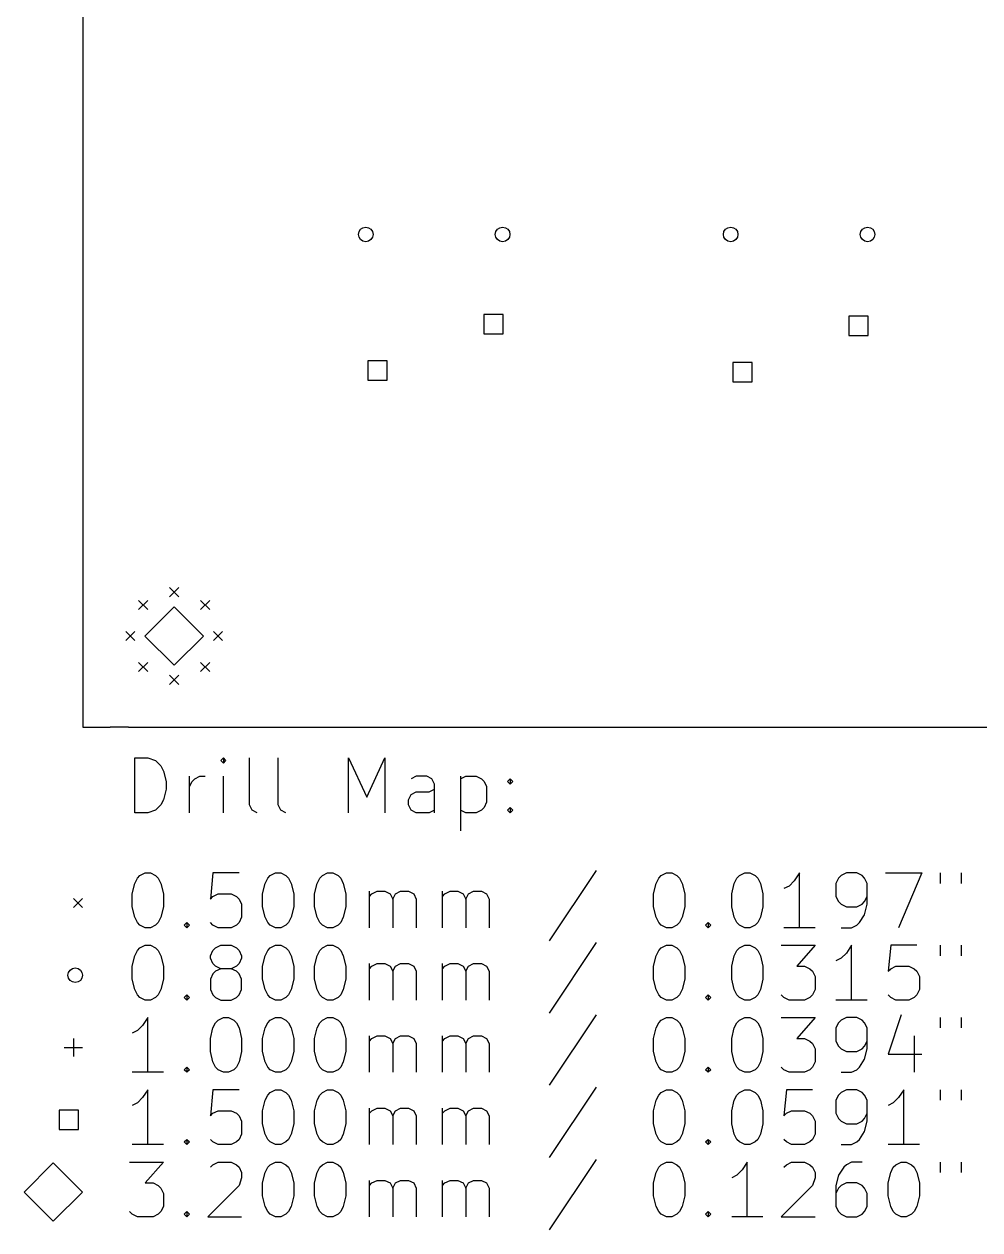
# Model space of a CAD drawing. Extents: x 3.87 to 7.93, y -6.81 to -1.57.
# Drawn here: x 3.869 to 5.931, y -6.793 to -4.192 of the extents above; entities that cross this region are included whole.
import ezdxf

# ---------------------------------------------------------------- set-up
doc = ezdxf.new("R2010")
doc.units = 0
doc.header["$MEASUREMENT"] = 0
doc.layers.add('BLACK', color=7, linetype='CONTINUOUS')

msp = doc.modelspace()

# ---------------------------------------------------------------- linework, layer by layer
at = {"layer": 'BLACK', "linetype": 'CONTINUOUS'}
for p, q in [((3.99606, -1.5748), (3.99606, -5.70866)), ((4.90277, -4.81849), (4.86101, -4.81849)), ((4.86101, -4.81849), (4.86101, -4.86025)), ((4.90277, -4.86025), (4.90277, -4.81849)), ((5.69017, -4.82164), (5.64841, -4.82164)), ((5.64841, -4.82164), (5.64841, -4.8634)), ((5.69017, -4.8634), (5.69017, -4.82164)), ((4.86101, -4.86025), (4.90277, -4.86025)), ((5.64841, -4.8634), (5.69017, -4.8634)), ((4.65277, -4.91849), (4.61101, -4.91849)), ((4.61101, -4.91849), (4.61101, -4.96025)), ((4.65277, -4.96025), (4.65277, -4.91849)), ((5.44017, -4.92164), (5.39841, -4.92164)), ((5.39841, -4.92164), (5.39841, -4.9634)), ((5.44017, -4.9634), (5.44017, -4.92164)), ((4.61101, -4.96025), (4.65277, -4.96025)), ((5.39841, -4.9634), (5.44017, -4.9634)), ((4.18307, -5.40748), (4.20276, -5.42717)), ((4.20276, -5.40748), (4.18307, -5.42717)), ((4.11626, -5.43516), (4.13594, -5.45484)), ((4.13594, -5.43516), (4.11626, -5.45484)), ((4.24988, -5.43516), (4.26957, -5.45484)), ((4.26957, -5.43516), (4.24988, -5.45484)), ((4.19291, -5.44882), (4.12992, -5.51181)), ((4.25591, -5.51181), (4.19291, -5.44882)), ((4.08858, -5.50197), (4.10827, -5.52165)), ((4.10827, -5.50197), (4.08858, -5.52165)), ((4.12992, -5.51181), (4.19291, -5.5748)), ((4.19291, -5.5748), (4.25591, -5.51181)), ((4.27756, -5.50197), (4.29724, -5.52165)), ((4.29724, -5.50197), (4.27756, -5.52165)), ((4.11626, -5.56878), (4.13594, -5.58847)), ((4.13594, -5.56878), (4.11626, -5.58847)), ((4.24988, -5.56878), (4.26957, -5.58847)), ((4.26957, -5.56878), (4.24988, -5.58847)), ((4.18307, -5.59646), (4.20276, -5.61614)), ((4.20276, -5.59646), (4.18307, -5.61614)), ((3.99606, -5.70866), (4.05512, -5.70866)), ((4.09449, -5.70866), (4.05512, -5.70866)), ((4.09449, -5.70866), (7.87402, -5.70866)), ((4.10785, -5.893), (4.10785, -5.77489)), ((4.10785, -5.77489), (4.13597, -5.77489)), ((4.13597, -5.77489), (4.15284, -5.78051)), ((4.15284, -5.78051), (4.16409, -5.79176)), ((4.16409, -5.79176), (4.16971, -5.80301)), ((4.29907, -5.77489), (4.29345, -5.78051)), ((4.29345, -5.78051), (4.29907, -5.78614)), ((4.3047, -5.78051), (4.29907, -5.77489)), ((4.29907, -5.77489), (4.29907, -5.78614)), ((4.29907, -5.78614), (4.3047, -5.78051)), ((4.35531, -5.87612), (4.35531, -5.77489)), ((4.41718, -5.87612), (4.41718, -5.77489)), ((4.56904, -5.893), (4.56904, -5.77489)), ((4.56904, -5.77489), (4.60841, -5.85925)), ((4.60841, -5.85925), (4.64778, -5.77489)), ((4.64778, -5.77489), (4.64778, -5.893)), ((4.16971, -5.80301), (4.17534, -5.82551)), ((4.17534, -5.82551), (4.17534, -5.84238)), ((4.22596, -5.893), (4.22596, -5.81426)), ((4.22596, -5.83675), (4.23158, -5.82551)), ((4.23158, -5.82551), (4.2372, -5.81988)), ((4.2372, -5.81988), (4.24845, -5.81426)), ((4.24845, -5.81426), (4.2597, -5.81426)), ((4.29907, -5.893), (4.29907, -5.81426)), ((4.71527, -5.81426), (4.70402, -5.81988)), ((4.73777, -5.81426), (4.71527, -5.81426)), ((4.74902, -5.81988), (4.73777, -5.81426)), ((4.75464, -5.83113), (4.74902, -5.81988)), ((4.81088, -5.81426), (4.81088, -5.93237)), ((4.81088, -5.81988), (4.82213, -5.81426)), ((4.82213, -5.81426), (4.84463, -5.81426)), ((4.84463, -5.81426), (4.85588, -5.81988)), ((4.85588, -5.81988), (4.8615, -5.82551)), ((4.8615, -5.82551), (4.86713, -5.83675)), ((4.91212, -5.82551), (4.91774, -5.81988)), ((4.91774, -5.83113), (4.91212, -5.82551)), ((4.91774, -5.81988), (4.92337, -5.82551)), ((4.91774, -5.81988), (4.91774, -5.83113)), ((4.92337, -5.82551), (4.91774, -5.83113)), ((4.17534, -5.84238), (4.16971, -5.86488)), ((4.70402, -5.85363), (4.71527, -5.848)), ((4.71527, -5.848), (4.74339, -5.848)), ((4.74339, -5.848), (4.75464, -5.84238)), ((4.75464, -5.893), (4.75464, -5.83113)), ((4.86713, -5.83675), (4.86713, -5.8705)), ((4.16409, -5.87612), (4.15284, -5.88737)), ((4.16971, -5.86488), (4.16409, -5.87612)), ((4.36094, -5.88737), (4.35531, -5.87612)), ((4.42281, -5.88737), (4.41718, -5.87612)), ((4.6984, -5.86488), (4.70402, -5.85363)), ((4.6984, -5.87612), (4.6984, -5.86488)), ((4.70402, -5.88737), (4.6984, -5.87612)), ((4.86713, -5.8705), (4.8615, -5.88175)), ((4.13597, -5.893), (4.10785, -5.893)), ((4.15284, -5.88737), (4.13597, -5.893)), ((4.37219, -5.893), (4.36094, -5.88737)), ((4.43406, -5.893), (4.42281, -5.88737)), ((4.71527, -5.893), (4.70402, -5.88737)), ((4.74339, -5.893), (4.71527, -5.893)), ((4.75464, -5.88737), (4.74339, -5.893)), ((4.82213, -5.893), (4.81088, -5.88737)), ((4.84463, -5.893), (4.82213, -5.893)), ((4.85588, -5.88737), (4.84463, -5.893)), ((4.8615, -5.88175), (4.85588, -5.88737)), ((4.91212, -5.88737), (4.91774, -5.88175)), ((4.91774, -5.893), (4.91212, -5.88737)), ((4.91774, -5.88175), (4.92337, -5.88737)), ((4.91774, -5.88175), (4.91774, -5.893)), ((4.92337, -5.88737), (4.91774, -5.893)), ((4.11347, -6.03417), (4.11909, -6.02854)), ((4.11909, -6.02854), (4.13034, -6.02292)), ((4.13034, -6.02292), (4.14159, -6.02292)), ((4.14159, -6.02292), (4.15284, -6.02854)), ((4.15284, -6.02854), (4.15846, -6.03417)), ((4.27657, -6.02292), (4.27095, -6.07916)), ((4.33282, -6.02292), (4.27657, -6.02292)), ((4.39468, -6.03417), (4.40031, -6.02854)), ((4.40031, -6.02854), (4.41156, -6.02292)), ((4.41156, -6.02292), (4.42281, -6.02292)), ((4.42281, -6.02292), (4.43406, -6.02854)), ((4.43406, -6.02854), (4.43968, -6.03417)), ((4.50717, -6.03417), (4.5128, -6.02854)), ((4.5128, -6.02854), (4.52404, -6.02292)), ((4.52404, -6.02292), (4.53529, -6.02292)), ((4.53529, -6.02292), (4.54654, -6.02854)), ((4.54654, -6.02854), (4.55217, -6.03417)), ((5.10335, -6.01729), (5.00211, -6.16915)), ((5.23833, -6.03417), (5.24395, -6.02854)), ((5.24395, -6.02854), (5.2552, -6.02292)), ((5.2552, -6.02292), (5.26645, -6.02292)), ((5.26645, -6.02292), (5.2777, -6.02854)), ((5.2777, -6.02854), (5.28332, -6.03417)), ((5.40706, -6.03417), (5.41268, -6.02854)), ((5.41268, -6.02854), (5.42393, -6.02292)), ((5.42393, -6.02292), (5.43518, -6.02292)), ((5.43518, -6.02292), (5.44643, -6.02854)), ((5.44643, -6.02854), (5.45205, -6.03417)), ((5.54204, -6.02292), (5.53079, -6.03979)), ((5.54204, -6.14103), (5.54204, -6.02292)), ((5.63203, -6.02854), (5.62641, -6.03417)), ((5.64328, -6.02292), (5.63203, -6.02854)), ((5.66578, -6.02292), (5.64328, -6.02292)), ((5.67702, -6.02854), (5.66578, -6.02292)), ((5.68265, -6.03417), (5.67702, -6.02854)), ((5.72764, -6.02292), (5.80638, -6.02292)), ((5.80638, -6.02292), (5.75576, -6.14103)), ((5.84575, -6.02292), (5.84575, -6.04542)), ((5.89075, -6.02292), (5.89075, -6.04542)), ((4.10222, -6.06791), (4.10785, -6.04542)), ((4.10785, -6.04542), (4.11347, -6.03417)), ((4.15846, -6.03417), (4.16409, -6.04542)), ((4.16409, -6.04542), (4.16971, -6.06791)), ((4.38344, -6.06791), (4.38906, -6.04542)), ((4.38906, -6.04542), (4.39468, -6.03417)), ((4.43968, -6.03417), (4.4453, -6.04542)), ((4.4453, -6.04542), (4.45093, -6.06791)), ((4.49592, -6.06791), (4.50155, -6.04542)), ((4.50155, -6.04542), (4.50717, -6.03417)), ((4.55217, -6.03417), (4.55779, -6.04542)), ((4.55779, -6.04542), (4.56341, -6.06791)), ((5.22708, -6.06791), (5.23271, -6.04542)), ((5.23271, -6.04542), (5.23833, -6.03417)), ((5.28332, -6.03417), (5.28895, -6.04542)), ((5.28895, -6.04542), (5.29457, -6.06791)), ((5.39581, -6.06791), (5.40143, -6.04542)), ((5.40143, -6.04542), (5.40706, -6.03417)), ((5.45205, -6.03417), (5.45768, -6.04542)), ((5.45768, -6.04542), (5.4633, -6.06791)), ((5.51954, -6.05104), (5.5083, -6.05666)), ((5.53079, -6.03979), (5.51954, -6.05104)), ((5.62641, -6.03417), (5.62078, -6.04542)), ((5.62078, -6.04542), (5.62078, -6.07354)), ((5.68827, -6.04542), (5.68265, -6.03417)), ((5.68827, -6.09041), (5.68827, -6.04542)), ((3.97539, -6.07776), (3.99508, -6.09744)), ((3.99508, -6.07776), (3.97539, -6.09744)), ((4.10222, -6.09603), (4.10222, -6.06791)), ((4.16971, -6.06791), (4.16971, -6.09603)), ((4.27095, -6.07916), (4.27657, -6.07354)), ((4.27657, -6.07354), (4.28782, -6.06791)), ((4.28782, -6.06791), (4.31594, -6.06791)), ((4.31594, -6.06791), (4.32719, -6.07354)), ((4.32719, -6.07354), (4.33282, -6.07916)), ((4.33282, -6.07916), (4.33844, -6.09041)), ((4.38344, -6.09603), (4.38344, -6.06791)), ((4.45093, -6.06791), (4.45093, -6.09603)), ((4.49592, -6.09603), (4.49592, -6.06791)), ((4.56341, -6.06791), (4.56341, -6.09603)), ((4.61403, -6.14103), (4.61403, -6.06229)), ((4.61403, -6.07354), (4.61966, -6.06791)), ((4.61966, -6.06791), (4.63091, -6.06229)), ((4.63091, -6.06229), (4.64778, -6.06229)), ((4.64778, -6.06229), (4.65903, -6.06791)), ((4.65903, -6.06791), (4.66465, -6.07916)), ((4.66465, -6.07916), (4.67028, -6.06791)), ((4.66465, -6.07916), (4.66465, -6.14103)), ((4.67028, -6.06791), (4.68152, -6.06229)), ((4.68152, -6.06229), (4.6984, -6.06229)), ((4.6984, -6.06229), (4.70965, -6.06791)), ((4.70965, -6.06791), (4.71527, -6.07916)), ((4.71527, -6.07916), (4.71527, -6.14103)), ((4.77151, -6.14103), (4.77151, -6.06229)), ((4.77151, -6.07354), (4.77714, -6.06791)), ((4.77714, -6.06791), (4.78839, -6.06229)), ((4.78839, -6.06229), (4.80526, -6.06229)), ((4.80526, -6.06229), (4.81651, -6.06791)), ((4.81651, -6.06791), (4.82213, -6.07916)), ((4.82213, -6.07916), (4.82776, -6.06791)), ((4.82213, -6.07916), (4.82213, -6.14103)), ((4.82776, -6.06791), (4.839, -6.06229)), ((4.839, -6.06229), (4.85588, -6.06229)), ((4.85588, -6.06229), (4.86713, -6.06791)), ((4.86713, -6.06791), (4.87275, -6.07916)), ((4.87275, -6.07916), (4.87275, -6.14103)), ((5.22708, -6.09603), (5.22708, -6.06791)), ((5.29457, -6.06791), (5.29457, -6.09603)), ((5.39581, -6.09603), (5.39581, -6.06791)), ((5.4633, -6.06791), (5.4633, -6.09603)), ((5.62078, -6.07354), (5.62641, -6.08479)), ((5.62641, -6.08479), (5.63203, -6.09041)), ((5.67702, -6.09041), (5.68265, -6.08479)), ((5.68265, -6.08479), (5.68827, -6.07354)), ((4.10785, -6.11853), (4.10222, -6.09603)), ((4.16971, -6.09603), (4.16409, -6.11853)), ((4.33844, -6.09041), (4.33844, -6.11853)), ((4.38906, -6.11853), (4.38344, -6.09603)), ((4.45093, -6.09603), (4.4453, -6.11853)), ((4.50155, -6.11853), (4.49592, -6.09603)), ((4.56341, -6.09603), (4.55779, -6.11853)), ((5.23271, -6.11853), (5.22708, -6.09603)), ((5.29457, -6.09603), (5.28895, -6.11853)), ((5.40143, -6.11853), (5.39581, -6.09603)), ((5.4633, -6.09603), (5.45768, -6.11853)), ((5.63203, -6.09041), (5.64328, -6.09603)), ((5.64328, -6.09603), (5.66578, -6.09603)), ((5.66578, -6.09603), (5.67702, -6.09041)), ((5.68265, -6.11291), (5.68827, -6.09041)), ((4.11347, -6.12978), (4.10785, -6.11853)), ((4.11909, -6.1354), (4.11347, -6.12978)), ((4.13034, -6.14103), (4.11909, -6.1354)), ((4.15284, -6.1354), (4.14159, -6.14103)), ((4.15846, -6.12978), (4.15284, -6.1354)), ((4.16409, -6.11853), (4.15846, -6.12978)), ((4.21471, -6.1354), (4.22033, -6.12978)), ((4.22033, -6.14103), (4.21471, -6.1354)), ((4.22033, -6.12978), (4.22596, -6.1354)), ((4.22033, -6.12978), (4.22033, -6.14103)), ((4.22596, -6.1354), (4.22033, -6.14103)), ((4.27657, -6.1354), (4.27095, -6.12978)), ((4.28782, -6.14103), (4.27657, -6.1354)), ((4.32719, -6.1354), (4.31594, -6.14103)), ((4.33282, -6.12978), (4.32719, -6.1354)), ((4.33844, -6.11853), (4.33282, -6.12978)), ((4.39468, -6.12978), (4.38906, -6.11853)), ((4.40031, -6.1354), (4.39468, -6.12978)), ((4.41156, -6.14103), (4.40031, -6.1354)), ((4.43406, -6.1354), (4.42281, -6.14103)), ((4.43968, -6.12978), (4.43406, -6.1354)), ((4.4453, -6.11853), (4.43968, -6.12978)), ((4.50717, -6.12978), (4.50155, -6.11853)), ((4.5128, -6.1354), (4.50717, -6.12978)), ((4.52404, -6.14103), (4.5128, -6.1354)), ((4.54654, -6.1354), (4.53529, -6.14103)), ((4.55217, -6.12978), (4.54654, -6.1354)), ((4.55779, -6.11853), (4.55217, -6.12978)), ((5.23833, -6.12978), (5.23271, -6.11853)), ((5.24395, -6.1354), (5.23833, -6.12978)), ((5.2552, -6.14103), (5.24395, -6.1354)), ((5.2777, -6.1354), (5.26645, -6.14103)), ((5.28332, -6.12978), (5.2777, -6.1354)), ((5.28895, -6.11853), (5.28332, -6.12978)), ((5.33957, -6.1354), (5.34519, -6.12978)), ((5.34519, -6.14103), (5.33957, -6.1354)), ((5.34519, -6.12978), (5.35082, -6.1354)), ((5.34519, -6.12978), (5.34519, -6.14103)), ((5.35082, -6.1354), (5.34519, -6.14103)), ((5.40706, -6.12978), (5.40143, -6.11853)), ((5.41268, -6.1354), (5.40706, -6.12978)), ((5.42393, -6.14103), (5.41268, -6.1354)), ((5.44643, -6.1354), (5.43518, -6.14103)), ((5.45205, -6.12978), (5.44643, -6.1354)), ((5.45768, -6.11853), (5.45205, -6.12978)), ((5.65453, -6.14103), (5.66578, -6.1354)), ((5.66578, -6.1354), (5.6714, -6.12978)), ((5.6714, -6.12978), (5.68265, -6.11291)), ((4.14159, -6.14103), (4.13034, -6.14103)), ((4.31594, -6.14103), (4.28782, -6.14103)), ((4.42281, -6.14103), (4.41156, -6.14103)), ((4.53529, -6.14103), (4.52404, -6.14103)), ((5.26645, -6.14103), (5.2552, -6.14103)), ((5.43518, -6.14103), (5.42393, -6.14103)), ((5.57579, -6.14103), (5.5083, -6.14103)), ((5.63203, -6.14103), (5.65453, -6.14103)), ((4.11347, -6.19007), (4.11909, -6.18445)), ((4.11909, -6.18445), (4.13034, -6.17882)), ((4.13034, -6.17882), (4.14159, -6.17882)), ((4.14159, -6.17882), (4.15284, -6.18445)), ((4.15284, -6.18445), (4.15846, -6.19007)), ((4.27657, -6.19007), (4.2822, -6.18445)), ((4.2822, -6.18445), (4.29345, -6.17882)), ((4.29345, -6.17882), (4.31594, -6.17882)), ((4.31594, -6.17882), (4.32719, -6.18445)), ((4.32719, -6.18445), (4.33282, -6.19007)), ((4.39468, -6.19007), (4.40031, -6.18445)), ((4.40031, -6.18445), (4.41156, -6.17882)), ((4.41156, -6.17882), (4.42281, -6.17882)), ((4.42281, -6.17882), (4.43406, -6.18445)), ((4.43406, -6.18445), (4.43968, -6.19007)), ((4.50717, -6.19007), (4.5128, -6.18445)), ((4.5128, -6.18445), (4.52404, -6.17882)), ((4.52404, -6.17882), (4.53529, -6.17882)), ((4.53529, -6.17882), (4.54654, -6.18445)), ((4.54654, -6.18445), (4.55217, -6.19007)), ((5.10335, -6.1732), (5.00211, -6.32506)), ((5.23833, -6.19007), (5.24395, -6.18445)), ((5.24395, -6.18445), (5.2552, -6.17882)), ((5.2552, -6.17882), (5.26645, -6.17882)), ((5.26645, -6.17882), (5.2777, -6.18445)), ((5.2777, -6.18445), (5.28332, -6.19007)), ((5.40706, -6.19007), (5.41268, -6.18445)), ((5.41268, -6.18445), (5.42393, -6.17882)), ((5.42393, -6.17882), (5.43518, -6.17882)), ((5.43518, -6.17882), (5.44643, -6.18445)), ((5.44643, -6.18445), (5.45205, -6.19007)), ((5.50267, -6.17882), (5.57579, -6.17882)), ((5.57579, -6.17882), (5.53642, -6.22382)), ((5.65453, -6.17882), (5.64328, -6.1957)), ((5.65453, -6.29693), (5.65453, -6.17882)), ((5.73889, -6.17882), (5.73327, -6.23507)), ((5.79513, -6.17882), (5.73889, -6.17882)), ((5.84575, -6.17882), (5.84575, -6.20132)), ((5.89075, -6.17882), (5.89075, -6.20132)), ((4.10222, -6.22382), (4.10785, -6.20132)), ((4.10785, -6.20132), (4.11347, -6.19007)), ((4.15846, -6.19007), (4.16409, -6.20132)), ((4.16409, -6.20132), (4.16971, -6.22382)), ((4.27095, -6.20132), (4.27657, -6.19007)), ((4.27095, -6.20695), (4.27095, -6.20132)), ((4.27657, -6.21819), (4.27095, -6.20695)), ((4.33282, -6.19007), (4.33844, -6.20132)), ((4.33844, -6.20695), (4.33282, -6.21819)), ((4.33844, -6.20132), (4.33844, -6.20695)), ((4.38344, -6.22382), (4.38906, -6.20132)), ((4.38906, -6.20132), (4.39468, -6.19007)), ((4.43968, -6.19007), (4.4453, -6.20132)), ((4.4453, -6.20132), (4.45093, -6.22382)), ((4.49592, -6.22382), (4.50155, -6.20132)), ((4.50155, -6.20132), (4.50717, -6.19007)), ((4.55217, -6.19007), (4.55779, -6.20132)), ((4.55779, -6.20132), (4.56341, -6.22382)), ((5.22708, -6.22382), (5.23271, -6.20132)), ((5.23271, -6.20132), (5.23833, -6.19007)), ((5.28332, -6.19007), (5.28895, -6.20132)), ((5.28895, -6.20132), (5.29457, -6.22382)), ((5.39581, -6.22382), (5.40143, -6.20132)), ((5.40143, -6.20132), (5.40706, -6.19007)), ((5.45205, -6.19007), (5.45768, -6.20132)), ((5.45768, -6.20132), (5.4633, -6.22382)), ((5.63203, -6.20695), (5.62078, -6.21257)), ((5.64328, -6.1957), (5.63203, -6.20695)), ((4.10222, -6.25194), (4.10222, -6.22382)), ((4.16971, -6.22382), (4.16971, -6.25194)), ((4.27657, -6.24069), (4.27095, -6.25194)), ((4.2822, -6.22382), (4.27657, -6.21819)), ((4.2822, -6.23507), (4.27657, -6.24069)), ((4.29345, -6.22944), (4.2822, -6.22382)), ((4.29345, -6.22944), (4.2822, -6.23507)), ((4.31594, -6.22944), (4.29345, -6.22944)), ((4.32719, -6.22382), (4.31594, -6.22944)), ((4.32719, -6.23507), (4.31594, -6.22944)), ((4.33282, -6.21819), (4.32719, -6.22382)), ((4.33282, -6.24069), (4.32719, -6.23507)), ((4.33844, -6.25194), (4.33282, -6.24069)), ((4.38344, -6.25194), (4.38344, -6.22382)), ((4.45093, -6.22382), (4.45093, -6.25194)), ((4.49592, -6.25194), (4.49592, -6.22382)), ((4.56341, -6.22382), (4.56341, -6.25194)), ((4.61403, -6.29693), (4.61403, -6.21819)), ((4.61403, -6.22944), (4.61966, -6.22382)), ((4.61966, -6.22382), (4.63091, -6.21819)), ((4.63091, -6.21819), (4.64778, -6.21819)), ((4.64778, -6.21819), (4.65903, -6.22382)), ((4.65903, -6.22382), (4.66465, -6.23507)), ((4.66465, -6.23507), (4.67028, -6.22382)), ((4.66465, -6.23507), (4.66465, -6.29693)), ((4.67028, -6.22382), (4.68152, -6.21819)), ((4.68152, -6.21819), (4.6984, -6.21819)), ((4.6984, -6.21819), (4.70965, -6.22382)), ((4.70965, -6.22382), (4.71527, -6.23507)), ((4.71527, -6.23507), (4.71527, -6.29693)), ((4.77151, -6.29693), (4.77151, -6.21819)), ((4.77151, -6.22944), (4.77714, -6.22382)), ((4.77714, -6.22382), (4.78839, -6.21819)), ((4.78839, -6.21819), (4.80526, -6.21819)), ((4.80526, -6.21819), (4.81651, -6.22382)), ((4.81651, -6.22382), (4.82213, -6.23507)), ((4.82213, -6.23507), (4.82776, -6.22382)), ((4.82213, -6.23507), (4.82213, -6.29693)), ((4.82776, -6.22382), (4.839, -6.21819)), ((4.839, -6.21819), (4.85588, -6.21819)), ((4.85588, -6.21819), (4.86713, -6.22382)), ((4.86713, -6.22382), (4.87275, -6.23507)), ((4.87275, -6.23507), (4.87275, -6.29693)), ((5.22708, -6.25194), (5.22708, -6.22382)), ((5.29457, -6.22382), (5.29457, -6.25194)), ((5.39581, -6.25194), (5.39581, -6.22382)), ((5.4633, -6.22382), (5.4633, -6.25194)), ((5.53642, -6.22382), (5.55329, -6.22382)), ((5.55329, -6.22382), (5.56454, -6.22944)), ((5.56454, -6.22944), (5.57016, -6.23507)), ((5.57016, -6.23507), (5.57579, -6.24632)), ((5.73327, -6.23507), (5.73889, -6.22944)), ((5.73889, -6.22944), (5.75014, -6.22382)), ((5.75014, -6.22382), (5.77826, -6.22382)), ((5.77826, -6.22382), (5.78951, -6.22944)), ((5.78951, -6.22944), (5.79513, -6.23507)), ((5.79513, -6.23507), (5.80076, -6.24632)), ((4.10785, -6.27444), (4.10222, -6.25194)), ((4.16971, -6.25194), (4.16409, -6.27444)), ((4.27095, -6.25194), (4.27095, -6.27444)), ((4.33844, -6.27444), (4.33844, -6.25194)), ((4.38906, -6.27444), (4.38344, -6.25194)), ((4.45093, -6.25194), (4.4453, -6.27444)), ((4.50155, -6.27444), (4.49592, -6.25194)), ((4.56341, -6.25194), (4.55779, -6.27444)), ((5.23271, -6.27444), (5.22708, -6.25194)), ((5.29457, -6.25194), (5.28895, -6.27444)), ((5.40143, -6.27444), (5.39581, -6.25194)), ((5.4633, -6.25194), (5.45768, -6.27444)), ((5.57579, -6.24632), (5.57579, -6.27444)), ((5.80076, -6.24632), (5.80076, -6.27444)), ((4.11347, -6.28569), (4.10785, -6.27444)), ((4.11909, -6.29131), (4.11347, -6.28569)), ((4.13034, -6.29693), (4.11909, -6.29131)), ((4.15284, -6.29131), (4.14159, -6.29693)), ((4.15846, -6.28569), (4.15284, -6.29131)), ((4.16409, -6.27444), (4.15846, -6.28569)), ((4.21471, -6.29131), (4.22033, -6.28569)), ((4.22033, -6.29693), (4.21471, -6.29131)), ((4.22033, -6.28569), (4.22596, -6.29131)), ((4.22033, -6.28569), (4.22033, -6.29693)), ((4.22596, -6.29131), (4.22033, -6.29693)), ((4.27095, -6.27444), (4.27657, -6.28569)), ((4.27657, -6.28569), (4.2822, -6.29131)), ((4.2822, -6.29131), (4.29345, -6.29693)), ((4.31594, -6.29693), (4.32719, -6.29131)), ((4.32719, -6.29131), (4.33282, -6.28569)), ((4.33282, -6.28569), (4.33844, -6.27444)), ((4.39468, -6.28569), (4.38906, -6.27444)), ((4.40031, -6.29131), (4.39468, -6.28569)), ((4.41156, -6.29693), (4.40031, -6.29131)), ((4.43406, -6.29131), (4.42281, -6.29693)), ((4.43968, -6.28569), (4.43406, -6.29131)), ((4.4453, -6.27444), (4.43968, -6.28569)), ((4.50717, -6.28569), (4.50155, -6.27444)), ((4.5128, -6.29131), (4.50717, -6.28569)), ((4.52404, -6.29693), (4.5128, -6.29131)), ((4.54654, -6.29131), (4.53529, -6.29693)), ((4.55217, -6.28569), (4.54654, -6.29131)), ((4.55779, -6.27444), (4.55217, -6.28569)), ((5.23833, -6.28569), (5.23271, -6.27444)), ((5.24395, -6.29131), (5.23833, -6.28569)), ((5.2552, -6.29693), (5.24395, -6.29131)), ((5.2777, -6.29131), (5.26645, -6.29693)), ((5.28332, -6.28569), (5.2777, -6.29131)), ((5.28895, -6.27444), (5.28332, -6.28569)), ((5.33957, -6.29131), (5.34519, -6.28569)), ((5.34519, -6.29693), (5.33957, -6.29131)), ((5.34519, -6.28569), (5.35082, -6.29131)), ((5.34519, -6.28569), (5.34519, -6.29693)), ((5.35082, -6.29131), (5.34519, -6.29693)), ((5.40706, -6.28569), (5.40143, -6.27444)), ((5.41268, -6.29131), (5.40706, -6.28569)), ((5.42393, -6.29693), (5.41268, -6.29131)), ((5.44643, -6.29131), (5.43518, -6.29693)), ((5.45205, -6.28569), (5.44643, -6.29131)), ((5.45768, -6.27444), (5.45205, -6.28569)), ((5.5083, -6.29131), (5.50267, -6.28569)), ((5.51954, -6.29693), (5.5083, -6.29131)), ((5.56454, -6.29131), (5.55329, -6.29693)), ((5.57016, -6.28569), (5.56454, -6.29131)), ((5.57579, -6.27444), (5.57016, -6.28569)), ((5.73889, -6.29131), (5.73327, -6.28569)), ((5.75014, -6.29693), (5.73889, -6.29131)), ((5.78951, -6.29131), (5.77826, -6.29693)), ((5.79513, -6.28569), (5.78951, -6.29131)), ((5.80076, -6.27444), (5.79513, -6.28569)), ((4.14159, -6.29693), (4.13034, -6.29693)), ((4.29345, -6.29693), (4.31594, -6.29693)), ((4.42281, -6.29693), (4.41156, -6.29693)), ((4.53529, -6.29693), (4.52404, -6.29693)), ((5.26645, -6.29693), (5.2552, -6.29693)), ((5.43518, -6.29693), (5.42393, -6.29693)), ((5.55329, -6.29693), (5.51954, -6.29693)), ((5.68827, -6.29693), (5.62078, -6.29693)), ((5.77826, -6.29693), (5.75014, -6.29693)), ((4.13597, -6.33473), (4.12472, -6.3516)), ((4.13597, -6.45284), (4.13597, -6.33473)), ((4.27657, -6.35723), (4.2822, -6.34598)), ((4.2822, -6.34598), (4.28782, -6.34035)), ((4.28782, -6.34035), (4.29907, -6.33473)), ((4.29907, -6.33473), (4.31032, -6.33473)), ((4.31032, -6.33473), (4.32157, -6.34035)), ((4.32157, -6.34035), (4.32719, -6.34598)), ((4.32719, -6.34598), (4.33282, -6.35723)), ((4.38906, -6.35723), (4.39468, -6.34598)), ((4.39468, -6.34598), (4.40031, -6.34035)), ((4.40031, -6.34035), (4.41156, -6.33473)), ((4.41156, -6.33473), (4.42281, -6.33473)), ((4.42281, -6.33473), (4.43406, -6.34035)), ((4.43406, -6.34035), (4.43968, -6.34598)), ((4.43968, -6.34598), (4.4453, -6.35723)), ((4.50155, -6.35723), (4.50717, -6.34598)), ((4.50717, -6.34598), (4.5128, -6.34035)), ((4.5128, -6.34035), (4.52404, -6.33473)), ((4.52404, -6.33473), (4.53529, -6.33473)), ((4.53529, -6.33473), (4.54654, -6.34035)), ((4.54654, -6.34035), (4.55217, -6.34598)), ((4.55217, -6.34598), (4.55779, -6.35723)), ((5.10335, -6.32911), (5.00211, -6.48096)), ((5.23271, -6.35723), (5.23833, -6.34598)), ((5.23833, -6.34598), (5.24395, -6.34035)), ((5.24395, -6.34035), (5.2552, -6.33473)), ((5.2552, -6.33473), (5.26645, -6.33473)), ((5.26645, -6.33473), (5.2777, -6.34035)), ((5.2777, -6.34035), (5.28332, -6.34598)), ((5.28332, -6.34598), (5.28895, -6.35723)), ((5.40143, -6.35723), (5.40706, -6.34598)), ((5.40706, -6.34598), (5.41268, -6.34035)), ((5.41268, -6.34035), (5.42393, -6.33473)), ((5.42393, -6.33473), (5.43518, -6.33473)), ((5.43518, -6.33473), (5.44643, -6.34035)), ((5.44643, -6.34035), (5.45205, -6.34598)), ((5.45205, -6.34598), (5.45768, -6.35723)), ((5.50267, -6.33473), (5.57579, -6.33473)), ((5.57579, -6.33473), (5.53642, -6.37972)), ((5.62641, -6.34598), (5.62078, -6.35723)), ((5.63203, -6.34035), (5.62641, -6.34598)), ((5.64328, -6.33473), (5.63203, -6.34035)), ((5.66578, -6.33473), (5.64328, -6.33473)), ((5.67702, -6.34035), (5.66578, -6.33473)), ((5.68265, -6.34598), (5.67702, -6.34035)), ((5.68827, -6.35723), (5.68265, -6.34598)), ((5.76139, -6.32911), (5.73327, -6.41347)), ((5.84575, -6.33473), (5.84575, -6.35723)), ((5.89075, -6.33473), (5.89075, -6.35723)), ((4.11347, -6.36285), (4.10222, -6.36848)), ((4.12472, -6.3516), (4.11347, -6.36285)), ((4.27095, -6.37972), (4.27657, -6.35723)), ((4.33282, -6.35723), (4.33844, -6.37972)), ((4.38344, -6.37972), (4.38906, -6.35723)), ((4.4453, -6.35723), (4.45093, -6.37972)), ((4.49592, -6.37972), (4.50155, -6.35723)), ((4.55779, -6.35723), (4.56341, -6.37972)), ((5.22708, -6.37972), (5.23271, -6.35723)), ((5.28895, -6.35723), (5.29457, -6.37972)), ((5.39581, -6.37972), (5.40143, -6.35723)), ((5.45768, -6.35723), (5.4633, -6.37972)), ((5.62078, -6.35723), (5.62078, -6.38535)), ((5.68827, -6.40222), (5.68827, -6.35723)), ((3.97539, -6.37972), (3.97539, -6.41909)), ((4.27095, -6.40785), (4.27095, -6.37972)), ((4.33844, -6.37972), (4.33844, -6.40785)), ((4.38344, -6.40785), (4.38344, -6.37972)), ((4.45093, -6.37972), (4.45093, -6.40785)), ((4.49592, -6.40785), (4.49592, -6.37972)), ((4.56341, -6.37972), (4.56341, -6.40785)), ((4.61403, -6.45284), (4.61403, -6.3741)), ((4.61403, -6.38535), (4.61966, -6.37972)), ((4.61966, -6.37972), (4.63091, -6.3741)), ((4.63091, -6.3741), (4.64778, -6.3741)), ((4.64778, -6.3741), (4.65903, -6.37972)), ((4.65903, -6.37972), (4.66465, -6.39097)), ((4.66465, -6.39097), (4.67028, -6.37972)), ((4.66465, -6.39097), (4.66465, -6.45284)), ((4.67028, -6.37972), (4.68152, -6.3741)), ((4.68152, -6.3741), (4.6984, -6.3741)), ((4.6984, -6.3741), (4.70965, -6.37972)), ((4.70965, -6.37972), (4.71527, -6.39097)), ((4.71527, -6.39097), (4.71527, -6.45284)), ((4.77151, -6.45284), (4.77151, -6.3741)), ((4.77151, -6.38535), (4.77714, -6.37972)), ((4.77714, -6.37972), (4.78839, -6.3741)), ((4.78839, -6.3741), (4.80526, -6.3741)), ((4.80526, -6.3741), (4.81651, -6.37972)), ((4.81651, -6.37972), (4.82213, -6.39097)), ((4.82213, -6.39097), (4.82776, -6.37972)), ((4.82213, -6.39097), (4.82213, -6.45284)), ((4.82776, -6.37972), (4.839, -6.3741)), ((4.839, -6.3741), (4.85588, -6.3741)), ((4.85588, -6.3741), (4.86713, -6.37972)), ((4.86713, -6.37972), (4.87275, -6.39097)), ((4.87275, -6.39097), (4.87275, -6.45284)), ((5.22708, -6.40785), (5.22708, -6.37972)), ((5.29457, -6.37972), (5.29457, -6.40785)), ((5.39581, -6.40785), (5.39581, -6.37972)), ((5.4633, -6.37972), (5.4633, -6.40785)), ((5.53642, -6.37972), (5.55329, -6.37972)), ((5.55329, -6.37972), (5.56454, -6.38535)), ((5.56454, -6.38535), (5.57016, -6.39097)), ((5.57016, -6.39097), (5.57579, -6.40222)), ((5.62078, -6.38535), (5.62641, -6.3966)), ((5.62641, -6.3966), (5.63203, -6.40222)), ((5.67702, -6.40222), (5.68265, -6.3966)), ((5.68265, -6.3966), (5.68827, -6.38535)), ((5.78951, -6.3741), (5.78951, -6.45284)), ((3.95571, -6.39941), (3.99508, -6.39941)), ((4.27657, -6.43034), (4.27095, -6.40785)), ((4.33844, -6.40785), (4.33282, -6.43034)), ((4.38906, -6.43034), (4.38344, -6.40785)), ((4.45093, -6.40785), (4.4453, -6.43034)), ((4.50155, -6.43034), (4.49592, -6.40785)), ((4.56341, -6.40785), (4.55779, -6.43034)), ((5.23271, -6.43034), (5.22708, -6.40785)), ((5.29457, -6.40785), (5.28895, -6.43034)), ((5.40143, -6.43034), (5.39581, -6.40785)), ((5.4633, -6.40785), (5.45768, -6.43034)), ((5.57579, -6.40222), (5.57579, -6.43034)), ((5.63203, -6.40222), (5.64328, -6.40785)), ((5.64328, -6.40785), (5.66578, -6.40785)), ((5.66578, -6.40785), (5.67702, -6.40222)), ((5.68265, -6.42472), (5.68827, -6.40222)), ((5.73327, -6.41347), (5.80638, -6.41347)), ((4.21471, -6.44722), (4.22033, -6.44159)), ((4.22033, -6.45284), (4.21471, -6.44722)), ((4.22033, -6.44159), (4.22596, -6.44722)), ((4.22033, -6.44159), (4.22033, -6.45284)), ((4.22596, -6.44722), (4.22033, -6.45284)), ((4.2822, -6.44159), (4.27657, -6.43034)), ((4.28782, -6.44722), (4.2822, -6.44159)), ((4.29907, -6.45284), (4.28782, -6.44722)), ((4.32157, -6.44722), (4.31032, -6.45284)), ((4.32719, -6.44159), (4.32157, -6.44722)), ((4.33282, -6.43034), (4.32719, -6.44159)), ((4.39468, -6.44159), (4.38906, -6.43034)), ((4.40031, -6.44722), (4.39468, -6.44159)), ((4.41156, -6.45284), (4.40031, -6.44722)), ((4.43406, -6.44722), (4.42281, -6.45284)), ((4.43968, -6.44159), (4.43406, -6.44722)), ((4.4453, -6.43034), (4.43968, -6.44159)), ((4.50717, -6.44159), (4.50155, -6.43034)), ((4.5128, -6.44722), (4.50717, -6.44159)), ((4.52404, -6.45284), (4.5128, -6.44722)), ((4.54654, -6.44722), (4.53529, -6.45284)), ((4.55217, -6.44159), (4.54654, -6.44722)), ((4.55779, -6.43034), (4.55217, -6.44159)), ((5.23833, -6.44159), (5.23271, -6.43034)), ((5.24395, -6.44722), (5.23833, -6.44159)), ((5.2552, -6.45284), (5.24395, -6.44722)), ((5.2777, -6.44722), (5.26645, -6.45284)), ((5.28332, -6.44159), (5.2777, -6.44722)), ((5.28895, -6.43034), (5.28332, -6.44159)), ((5.33957, -6.44722), (5.34519, -6.44159)), ((5.34519, -6.45284), (5.33957, -6.44722)), ((5.34519, -6.44159), (5.35082, -6.44722)), ((5.34519, -6.44159), (5.34519, -6.45284)), ((5.35082, -6.44722), (5.34519, -6.45284)), ((5.40706, -6.44159), (5.40143, -6.43034)), ((5.41268, -6.44722), (5.40706, -6.44159)), ((5.42393, -6.45284), (5.41268, -6.44722)), ((5.44643, -6.44722), (5.43518, -6.45284)), ((5.45205, -6.44159), (5.44643, -6.44722)), ((5.45768, -6.43034), (5.45205, -6.44159)), ((5.5083, -6.44722), (5.50267, -6.44159)), ((5.51954, -6.45284), (5.5083, -6.44722)), ((5.56454, -6.44722), (5.55329, -6.45284)), ((5.57016, -6.44159), (5.56454, -6.44722)), ((5.57579, -6.43034), (5.57016, -6.44159)), ((5.65453, -6.45284), (5.66578, -6.44722)), ((5.66578, -6.44722), (5.6714, -6.44159)), ((5.6714, -6.44159), (5.68265, -6.42472)), ((4.16971, -6.45284), (4.10222, -6.45284)), ((4.31032, -6.45284), (4.29907, -6.45284)), ((4.42281, -6.45284), (4.41156, -6.45284)), ((4.53529, -6.45284), (4.52404, -6.45284)), ((5.26645, -6.45284), (5.2552, -6.45284)), ((5.43518, -6.45284), (5.42393, -6.45284)), ((5.55329, -6.45284), (5.51954, -6.45284)), ((5.63203, -6.45284), (5.65453, -6.45284)), ((4.13597, -6.49064), (4.12472, -6.50751)), ((4.13597, -6.60875), (4.13597, -6.49064)), ((4.27657, -6.49064), (4.27095, -6.54688)), ((4.33282, -6.49064), (4.27657, -6.49064)), ((4.38906, -6.51313), (4.39468, -6.50188)), ((4.39468, -6.50188), (4.40031, -6.49626)), ((4.40031, -6.49626), (4.41156, -6.49064)), ((4.41156, -6.49064), (4.42281, -6.49064)), ((4.42281, -6.49064), (4.43406, -6.49626)), ((4.43406, -6.49626), (4.43968, -6.50188)), ((4.43968, -6.50188), (4.4453, -6.51313)), ((4.50155, -6.51313), (4.50717, -6.50188)), ((4.50717, -6.50188), (4.5128, -6.49626)), ((4.5128, -6.49626), (4.52404, -6.49064)), ((4.52404, -6.49064), (4.53529, -6.49064)), ((4.53529, -6.49064), (4.54654, -6.49626)), ((4.54654, -6.49626), (4.55217, -6.50188)), ((4.55217, -6.50188), (4.55779, -6.51313)), ((5.10335, -6.48501), (5.00211, -6.63687)), ((5.23271, -6.51313), (5.23833, -6.50188)), ((5.23833, -6.50188), (5.24395, -6.49626)), ((5.24395, -6.49626), (5.2552, -6.49064)), ((5.2552, -6.49064), (5.26645, -6.49064)), ((5.26645, -6.49064), (5.2777, -6.49626)), ((5.2777, -6.49626), (5.28332, -6.50188)), ((5.28332, -6.50188), (5.28895, -6.51313)), ((5.40143, -6.51313), (5.40706, -6.50188)), ((5.40706, -6.50188), (5.41268, -6.49626)), ((5.41268, -6.49626), (5.42393, -6.49064)), ((5.42393, -6.49064), (5.43518, -6.49064)), ((5.43518, -6.49064), (5.44643, -6.49626)), ((5.44643, -6.49626), (5.45205, -6.50188)), ((5.45205, -6.50188), (5.45768, -6.51313)), ((5.51392, -6.49064), (5.5083, -6.54688)), ((5.57016, -6.49064), (5.51392, -6.49064)), ((5.62641, -6.50188), (5.62078, -6.51313)), ((5.63203, -6.49626), (5.62641, -6.50188)), ((5.64328, -6.49064), (5.63203, -6.49626)), ((5.66578, -6.49064), (5.64328, -6.49064)), ((5.67702, -6.49626), (5.66578, -6.49064)), ((5.68265, -6.50188), (5.67702, -6.49626)), ((5.68827, -6.51313), (5.68265, -6.50188)), ((5.76701, -6.49064), (5.75576, -6.50751)), ((5.76701, -6.60875), (5.76701, -6.49064)), ((5.84575, -6.49064), (5.84575, -6.51313)), ((5.89075, -6.49064), (5.89075, -6.51313)), ((4.11347, -6.51876), (4.10222, -6.52438)), ((4.12472, -6.50751), (4.11347, -6.51876)), ((4.38344, -6.53563), (4.38906, -6.51313)), ((4.4453, -6.51313), (4.45093, -6.53563)), ((4.49592, -6.53563), (4.50155, -6.51313)), ((4.55779, -6.51313), (4.56341, -6.53563)), ((5.22708, -6.53563), (5.23271, -6.51313)), ((5.28895, -6.51313), (5.29457, -6.53563)), ((5.39581, -6.53563), (5.40143, -6.51313)), ((5.45768, -6.51313), (5.4633, -6.53563)), ((5.62078, -6.51313), (5.62078, -6.54125)), ((5.68827, -6.55813), (5.68827, -6.51313)), ((5.74452, -6.51876), (5.73327, -6.52438)), ((5.75576, -6.50751), (5.74452, -6.51876)), ((3.98643, -6.53444), (3.94467, -6.53444)), ((3.94467, -6.53444), (3.94467, -6.57619)), ((3.98643, -6.57619), (3.98643, -6.53444)), ((4.27095, -6.54688), (4.27657, -6.54125)), ((4.27657, -6.54125), (4.28782, -6.53563)), ((4.28782, -6.53563), (4.31594, -6.53563)), ((4.31594, -6.53563), (4.32719, -6.54125)), ((4.32719, -6.54125), (4.33282, -6.54688)), ((4.33282, -6.54688), (4.33844, -6.55813)), ((4.38344, -6.56375), (4.38344, -6.53563)), ((4.45093, -6.53563), (4.45093, -6.56375)), ((4.49592, -6.56375), (4.49592, -6.53563)), ((4.56341, -6.53563), (4.56341, -6.56375)), ((4.61403, -6.60875), (4.61403, -6.53001)), ((4.61403, -6.54125), (4.61966, -6.53563)), ((4.61966, -6.53563), (4.63091, -6.53001)), ((4.63091, -6.53001), (4.64778, -6.53001)), ((4.64778, -6.53001), (4.65903, -6.53563)), ((4.65903, -6.53563), (4.66465, -6.54688)), ((4.66465, -6.54688), (4.67028, -6.53563)), ((4.66465, -6.54688), (4.66465, -6.60875)), ((4.67028, -6.53563), (4.68152, -6.53001)), ((4.68152, -6.53001), (4.6984, -6.53001)), ((4.6984, -6.53001), (4.70965, -6.53563)), ((4.70965, -6.53563), (4.71527, -6.54688)), ((4.71527, -6.54688), (4.71527, -6.60875)), ((4.77151, -6.60875), (4.77151, -6.53001)), ((4.77151, -6.54125), (4.77714, -6.53563)), ((4.77714, -6.53563), (4.78839, -6.53001)), ((4.78839, -6.53001), (4.80526, -6.53001)), ((4.80526, -6.53001), (4.81651, -6.53563)), ((4.81651, -6.53563), (4.82213, -6.54688)), ((4.82213, -6.54688), (4.82776, -6.53563)), ((4.82213, -6.54688), (4.82213, -6.60875)), ((4.82776, -6.53563), (4.839, -6.53001)), ((4.839, -6.53001), (4.85588, -6.53001)), ((4.85588, -6.53001), (4.86713, -6.53563)), ((4.86713, -6.53563), (4.87275, -6.54688)), ((4.87275, -6.54688), (4.87275, -6.60875)), ((5.22708, -6.56375), (5.22708, -6.53563)), ((5.29457, -6.53563), (5.29457, -6.56375)), ((5.39581, -6.56375), (5.39581, -6.53563)), ((5.4633, -6.53563), (5.4633, -6.56375)), ((5.5083, -6.54688), (5.51392, -6.54125)), ((5.51392, -6.54125), (5.52517, -6.53563)), ((5.52517, -6.53563), (5.55329, -6.53563)), ((5.55329, -6.53563), (5.56454, -6.54125)), ((5.56454, -6.54125), (5.57016, -6.54688)), ((5.57016, -6.54688), (5.57579, -6.55813)), ((5.62078, -6.54125), (5.62641, -6.5525)), ((5.62641, -6.5525), (5.63203, -6.55813)), ((5.67702, -6.55813), (5.68265, -6.5525)), ((5.68265, -6.5525), (5.68827, -6.54125)), ((3.94467, -6.57619), (3.98643, -6.57619)), ((4.33844, -6.55813), (4.33844, -6.58625)), ((4.38906, -6.58625), (4.38344, -6.56375)), ((4.45093, -6.56375), (4.4453, -6.58625)), ((4.50155, -6.58625), (4.49592, -6.56375)), ((4.56341, -6.56375), (4.55779, -6.58625)), ((5.23271, -6.58625), (5.22708, -6.56375)), ((5.29457, -6.56375), (5.28895, -6.58625)), ((5.40143, -6.58625), (5.39581, -6.56375)), ((5.4633, -6.56375), (5.45768, -6.58625)), ((5.57579, -6.55813), (5.57579, -6.58625)), ((5.63203, -6.55813), (5.64328, -6.56375)), ((5.64328, -6.56375), (5.66578, -6.56375)), ((5.66578, -6.56375), (5.67702, -6.55813)), ((5.68265, -6.58062), (5.68827, -6.55813)), ((4.21471, -6.60312), (4.22033, -6.5975)), ((4.22033, -6.60875), (4.21471, -6.60312)), ((4.22033, -6.5975), (4.22596, -6.60312)), ((4.22033, -6.5975), (4.22033, -6.60875)), ((4.22596, -6.60312), (4.22033, -6.60875)), ((4.27657, -6.60312), (4.27095, -6.5975)), ((4.28782, -6.60875), (4.27657, -6.60312)), ((4.32719, -6.60312), (4.31594, -6.60875)), ((4.33282, -6.5975), (4.32719, -6.60312)), ((4.33844, -6.58625), (4.33282, -6.5975)), ((4.39468, -6.5975), (4.38906, -6.58625)), ((4.40031, -6.60312), (4.39468, -6.5975)), ((4.41156, -6.60875), (4.40031, -6.60312)), ((4.43406, -6.60312), (4.42281, -6.60875)), ((4.43968, -6.5975), (4.43406, -6.60312)), ((4.4453, -6.58625), (4.43968, -6.5975)), ((4.50717, -6.5975), (4.50155, -6.58625)), ((4.5128, -6.60312), (4.50717, -6.5975)), ((4.52404, -6.60875), (4.5128, -6.60312)), ((4.54654, -6.60312), (4.53529, -6.60875)), ((4.55217, -6.5975), (4.54654, -6.60312)), ((4.55779, -6.58625), (4.55217, -6.5975)), ((5.23833, -6.5975), (5.23271, -6.58625)), ((5.24395, -6.60312), (5.23833, -6.5975)), ((5.2552, -6.60875), (5.24395, -6.60312)), ((5.2777, -6.60312), (5.26645, -6.60875)), ((5.28332, -6.5975), (5.2777, -6.60312)), ((5.28895, -6.58625), (5.28332, -6.5975)), ((5.33957, -6.60312), (5.34519, -6.5975)), ((5.34519, -6.60875), (5.33957, -6.60312)), ((5.34519, -6.5975), (5.35082, -6.60312)), ((5.34519, -6.5975), (5.34519, -6.60875)), ((5.35082, -6.60312), (5.34519, -6.60875)), ((5.40706, -6.5975), (5.40143, -6.58625)), ((5.41268, -6.60312), (5.40706, -6.5975)), ((5.42393, -6.60875), (5.41268, -6.60312)), ((5.44643, -6.60312), (5.43518, -6.60875)), ((5.45205, -6.5975), (5.44643, -6.60312)), ((5.45768, -6.58625), (5.45205, -6.5975)), ((5.51392, -6.60312), (5.5083, -6.5975)), ((5.52517, -6.60875), (5.51392, -6.60312)), ((5.56454, -6.60312), (5.55329, -6.60875)), ((5.57016, -6.5975), (5.56454, -6.60312)), ((5.57579, -6.58625), (5.57016, -6.5975)), ((5.65453, -6.60875), (5.66578, -6.60312)), ((5.66578, -6.60312), (5.6714, -6.5975)), ((5.6714, -6.5975), (5.68265, -6.58062)), ((4.16971, -6.60875), (4.10222, -6.60875)), ((4.31594, -6.60875), (4.28782, -6.60875)), ((4.42281, -6.60875), (4.41156, -6.60875)), ((4.53529, -6.60875), (4.52404, -6.60875)), ((5.26645, -6.60875), (5.2552, -6.60875)), ((5.43518, -6.60875), (5.42393, -6.60875)), ((5.55329, -6.60875), (5.52517, -6.60875)), ((5.63203, -6.60875), (5.65453, -6.60875)), ((5.80076, -6.60875), (5.73327, -6.60875)), ((3.93209, -6.64823), (3.86909, -6.71122)), ((3.99508, -6.71122), (3.93209, -6.64823)), ((4.0966, -6.64654), (4.16971, -6.64654)), ((4.16971, -6.64654), (4.13034, -6.69154)), ((4.27095, -6.65779), (4.27657, -6.65217)), ((4.27657, -6.65217), (4.28782, -6.64654)), ((4.28782, -6.64654), (4.31594, -6.64654)), ((4.31594, -6.64654), (4.32719, -6.65217)), ((4.32719, -6.65217), (4.33282, -6.65779)), ((4.33282, -6.65779), (4.33844, -6.66904)), ((4.38906, -6.66904), (4.39468, -6.65779)), ((4.39468, -6.65779), (4.40031, -6.65217)), ((4.40031, -6.65217), (4.41156, -6.64654)), ((4.41156, -6.64654), (4.42281, -6.64654)), ((4.42281, -6.64654), (4.43406, -6.65217)), ((4.43406, -6.65217), (4.43968, -6.65779)), ((4.43968, -6.65779), (4.4453, -6.66904)), ((4.50155, -6.66904), (4.50717, -6.65779)), ((4.50717, -6.65779), (4.5128, -6.65217)), ((4.5128, -6.65217), (4.52404, -6.64654)), ((4.52404, -6.64654), (4.53529, -6.64654)), ((4.53529, -6.64654), (4.54654, -6.65217)), ((4.54654, -6.65217), (4.55217, -6.65779)), ((4.55217, -6.65779), (4.55779, -6.66904)), ((5.10335, -6.64092), (5.00211, -6.79277)), ((5.23271, -6.66904), (5.23833, -6.65779)), ((5.23833, -6.65779), (5.24395, -6.65217)), ((5.24395, -6.65217), (5.2552, -6.64654)), ((5.2552, -6.64654), (5.26645, -6.64654)), ((5.26645, -6.64654), (5.2777, -6.65217)), ((5.2777, -6.65217), (5.28332, -6.65779)), ((5.28332, -6.65779), (5.28895, -6.66904)), ((5.42956, -6.64654), (5.41831, -6.66341)), ((5.42956, -6.76465), (5.42956, -6.64654)), ((5.5083, -6.65779), (5.51392, -6.65217)), ((5.51392, -6.65217), (5.52517, -6.64654)), ((5.52517, -6.64654), (5.55329, -6.64654)), ((5.55329, -6.64654), (5.56454, -6.65217)), ((5.56454, -6.65217), (5.57016, -6.65779)), ((5.57016, -6.65779), (5.57579, -6.66904)), ((5.63765, -6.65779), (5.62641, -6.67466)), ((5.64328, -6.65217), (5.63765, -6.65779)), ((5.65453, -6.64654), (5.64328, -6.65217)), ((5.67702, -6.64654), (5.65453, -6.64654)), ((5.73889, -6.66904), (5.74452, -6.65779)), ((5.74452, -6.65779), (5.75014, -6.65217)), ((5.75014, -6.65217), (5.76139, -6.64654)), ((5.76139, -6.64654), (5.77264, -6.64654)), ((5.77264, -6.64654), (5.78389, -6.65217)), ((5.78389, -6.65217), (5.78951, -6.65779)), ((5.78951, -6.65779), (5.79513, -6.66904)), ((5.84575, -6.64654), (5.84575, -6.66904)), ((5.89075, -6.64654), (5.89075, -6.66904)), ((4.33844, -6.68029), (4.33282, -6.69716)), ((4.33844, -6.66904), (4.33844, -6.68029)), ((4.38344, -6.69154), (4.38906, -6.66904)), ((4.4453, -6.66904), (4.45093, -6.69154)), ((4.49592, -6.69154), (4.50155, -6.66904)), ((4.55779, -6.66904), (4.56341, -6.69154)), ((5.22708, -6.69154), (5.23271, -6.66904)), ((5.28895, -6.66904), (5.29457, -6.69154)), ((5.40706, -6.67466), (5.39581, -6.68029)), ((5.41831, -6.66341), (5.40706, -6.67466)), ((5.57579, -6.68029), (5.57016, -6.69716)), ((5.57579, -6.66904), (5.57579, -6.68029)), ((5.62641, -6.67466), (5.62078, -6.69716)), ((5.73327, -6.69154), (5.73889, -6.66904)), ((5.79513, -6.66904), (5.80076, -6.69154)), ((4.13034, -6.69154), (4.14722, -6.69154)), ((4.14722, -6.69154), (4.15846, -6.69716)), ((4.15846, -6.69716), (4.16409, -6.70278)), ((4.16409, -6.70278), (4.16971, -6.71403)), ((4.33282, -6.69716), (4.26533, -6.76465)), ((4.38344, -6.71966), (4.38344, -6.69154)), ((4.45093, -6.69154), (4.45093, -6.71966)), ((4.49592, -6.71966), (4.49592, -6.69154)), ((4.56341, -6.69154), (4.56341, -6.71966)), ((4.61403, -6.76465), (4.61403, -6.68591)), ((4.61403, -6.69716), (4.61966, -6.69154)), ((4.61966, -6.69154), (4.63091, -6.68591)), ((4.63091, -6.68591), (4.64778, -6.68591)), ((4.64778, -6.68591), (4.65903, -6.69154)), ((4.65903, -6.69154), (4.66465, -6.70278)), ((4.66465, -6.70278), (4.67028, -6.69154)), ((4.66465, -6.70278), (4.66465, -6.76465)), ((4.67028, -6.69154), (4.68152, -6.68591)), ((4.68152, -6.68591), (4.6984, -6.68591)), ((4.6984, -6.68591), (4.70965, -6.69154)), ((4.70965, -6.69154), (4.71527, -6.70278)), ((4.71527, -6.70278), (4.71527, -6.76465)), ((4.77151, -6.76465), (4.77151, -6.68591)), ((4.77151, -6.69716), (4.77714, -6.69154)), ((4.77714, -6.69154), (4.78839, -6.68591)), ((4.78839, -6.68591), (4.80526, -6.68591)), ((4.80526, -6.68591), (4.81651, -6.69154)), ((4.81651, -6.69154), (4.82213, -6.70278)), ((4.82213, -6.70278), (4.82776, -6.69154)), ((4.82213, -6.70278), (4.82213, -6.76465)), ((4.82776, -6.69154), (4.839, -6.68591)), ((4.839, -6.68591), (4.85588, -6.68591)), ((4.85588, -6.68591), (4.86713, -6.69154)), ((4.86713, -6.69154), (4.87275, -6.70278)), ((4.87275, -6.70278), (4.87275, -6.76465)), ((5.22708, -6.71966), (5.22708, -6.69154)), ((5.29457, -6.69154), (5.29457, -6.71966)), ((5.57016, -6.69716), (5.50267, -6.76465)), ((5.62078, -6.69716), (5.62078, -6.74215)), ((5.62641, -6.70278), (5.62078, -6.71403)), ((5.63203, -6.69716), (5.62641, -6.70278)), ((5.64328, -6.69154), (5.63203, -6.69716)), ((5.66578, -6.69154), (5.64328, -6.69154)), ((5.67702, -6.69716), (5.66578, -6.69154)), ((5.68265, -6.70278), (5.67702, -6.69716)), ((5.68827, -6.71403), (5.68265, -6.70278)), ((5.73327, -6.71966), (5.73327, -6.69154)), ((5.80076, -6.69154), (5.80076, -6.71966)), ((3.86909, -6.71122), (3.93209, -6.77421)), ((3.93209, -6.77421), (3.99508, -6.71122)), ((4.16971, -6.71403), (4.16971, -6.74215)), ((4.38906, -6.74215), (4.38344, -6.71966)), ((4.45093, -6.71966), (4.4453, -6.74215)), ((4.50155, -6.74215), (4.49592, -6.71966)), ((4.56341, -6.71966), (4.55779, -6.74215)), ((5.23271, -6.74215), (5.22708, -6.71966)), ((5.29457, -6.71966), (5.28895, -6.74215)), ((5.68827, -6.74215), (5.68827, -6.71403)), ((5.73889, -6.74215), (5.73327, -6.71966)), ((5.80076, -6.71966), (5.79513, -6.74215)), ((4.10222, -6.75903), (4.0966, -6.7534)), ((4.11347, -6.76465), (4.10222, -6.75903)), ((4.15846, -6.75903), (4.14722, -6.76465)), ((4.16409, -6.7534), (4.15846, -6.75903)), ((4.16971, -6.74215), (4.16409, -6.7534)), ((4.21471, -6.75903), (4.22033, -6.7534)), ((4.22033, -6.76465), (4.21471, -6.75903)), ((4.22033, -6.7534), (4.22596, -6.75903)), ((4.22033, -6.7534), (4.22033, -6.76465)), ((4.22596, -6.75903), (4.22033, -6.76465)), ((4.39468, -6.7534), (4.38906, -6.74215)), ((4.40031, -6.75903), (4.39468, -6.7534)), ((4.41156, -6.76465), (4.40031, -6.75903)), ((4.43406, -6.75903), (4.42281, -6.76465)), ((4.43968, -6.7534), (4.43406, -6.75903)), ((4.4453, -6.74215), (4.43968, -6.7534)), ((4.50717, -6.7534), (4.50155, -6.74215)), ((4.5128, -6.75903), (4.50717, -6.7534)), ((4.52404, -6.76465), (4.5128, -6.75903)), ((4.54654, -6.75903), (4.53529, -6.76465)), ((4.55217, -6.7534), (4.54654, -6.75903)), ((4.55779, -6.74215), (4.55217, -6.7534)), ((5.23833, -6.7534), (5.23271, -6.74215)), ((5.24395, -6.75903), (5.23833, -6.7534)), ((5.2552, -6.76465), (5.24395, -6.75903)), ((5.2777, -6.75903), (5.26645, -6.76465)), ((5.28332, -6.7534), (5.2777, -6.75903)), ((5.28895, -6.74215), (5.28332, -6.7534)), ((5.33957, -6.75903), (5.34519, -6.7534)), ((5.34519, -6.76465), (5.33957, -6.75903)), ((5.34519, -6.7534), (5.35082, -6.75903)), ((5.34519, -6.7534), (5.34519, -6.76465)), ((5.35082, -6.75903), (5.34519, -6.76465)), ((5.62078, -6.74215), (5.62641, -6.7534)), ((5.62641, -6.7534), (5.63203, -6.75903)), ((5.63203, -6.75903), (5.64328, -6.76465)), ((5.66578, -6.76465), (5.67702, -6.75903)), ((5.67702, -6.75903), (5.68265, -6.7534)), ((5.68265, -6.7534), (5.68827, -6.74215)), ((5.74452, -6.7534), (5.73889, -6.74215)), ((5.75014, -6.75903), (5.74452, -6.7534)), ((5.76139, -6.76465), (5.75014, -6.75903)), ((5.78389, -6.75903), (5.77264, -6.76465)), ((5.78951, -6.7534), (5.78389, -6.75903)), ((5.79513, -6.74215), (5.78951, -6.7534)), ((4.14722, -6.76465), (4.11347, -6.76465)), ((4.26533, -6.76465), (4.33844, -6.76465)), ((4.42281, -6.76465), (4.41156, -6.76465)), ((4.53529, -6.76465), (4.52404, -6.76465)), ((5.26645, -6.76465), (5.2552, -6.76465)), ((5.4633, -6.76465), (5.39581, -6.76465)), ((5.50267, -6.76465), (5.57579, -6.76465)), ((5.64328, -6.76465), (5.66578, -6.76465)), ((5.77264, -6.76465), (5.76139, -6.76465))]:
    msp.add_line(p, q, dxfattribs=at)
at = {"layer": 'BLACK'}
for centre in [(4.6063, -4.64567), (4.90157, -4.64567), (5.3937, -4.64567), (5.68898, -4.64567), (3.97933, -6.2435)]:
    msp.add_circle(centre, 0.01575, dxfattribs=at)

doc.saveas('drawing.dxf')
